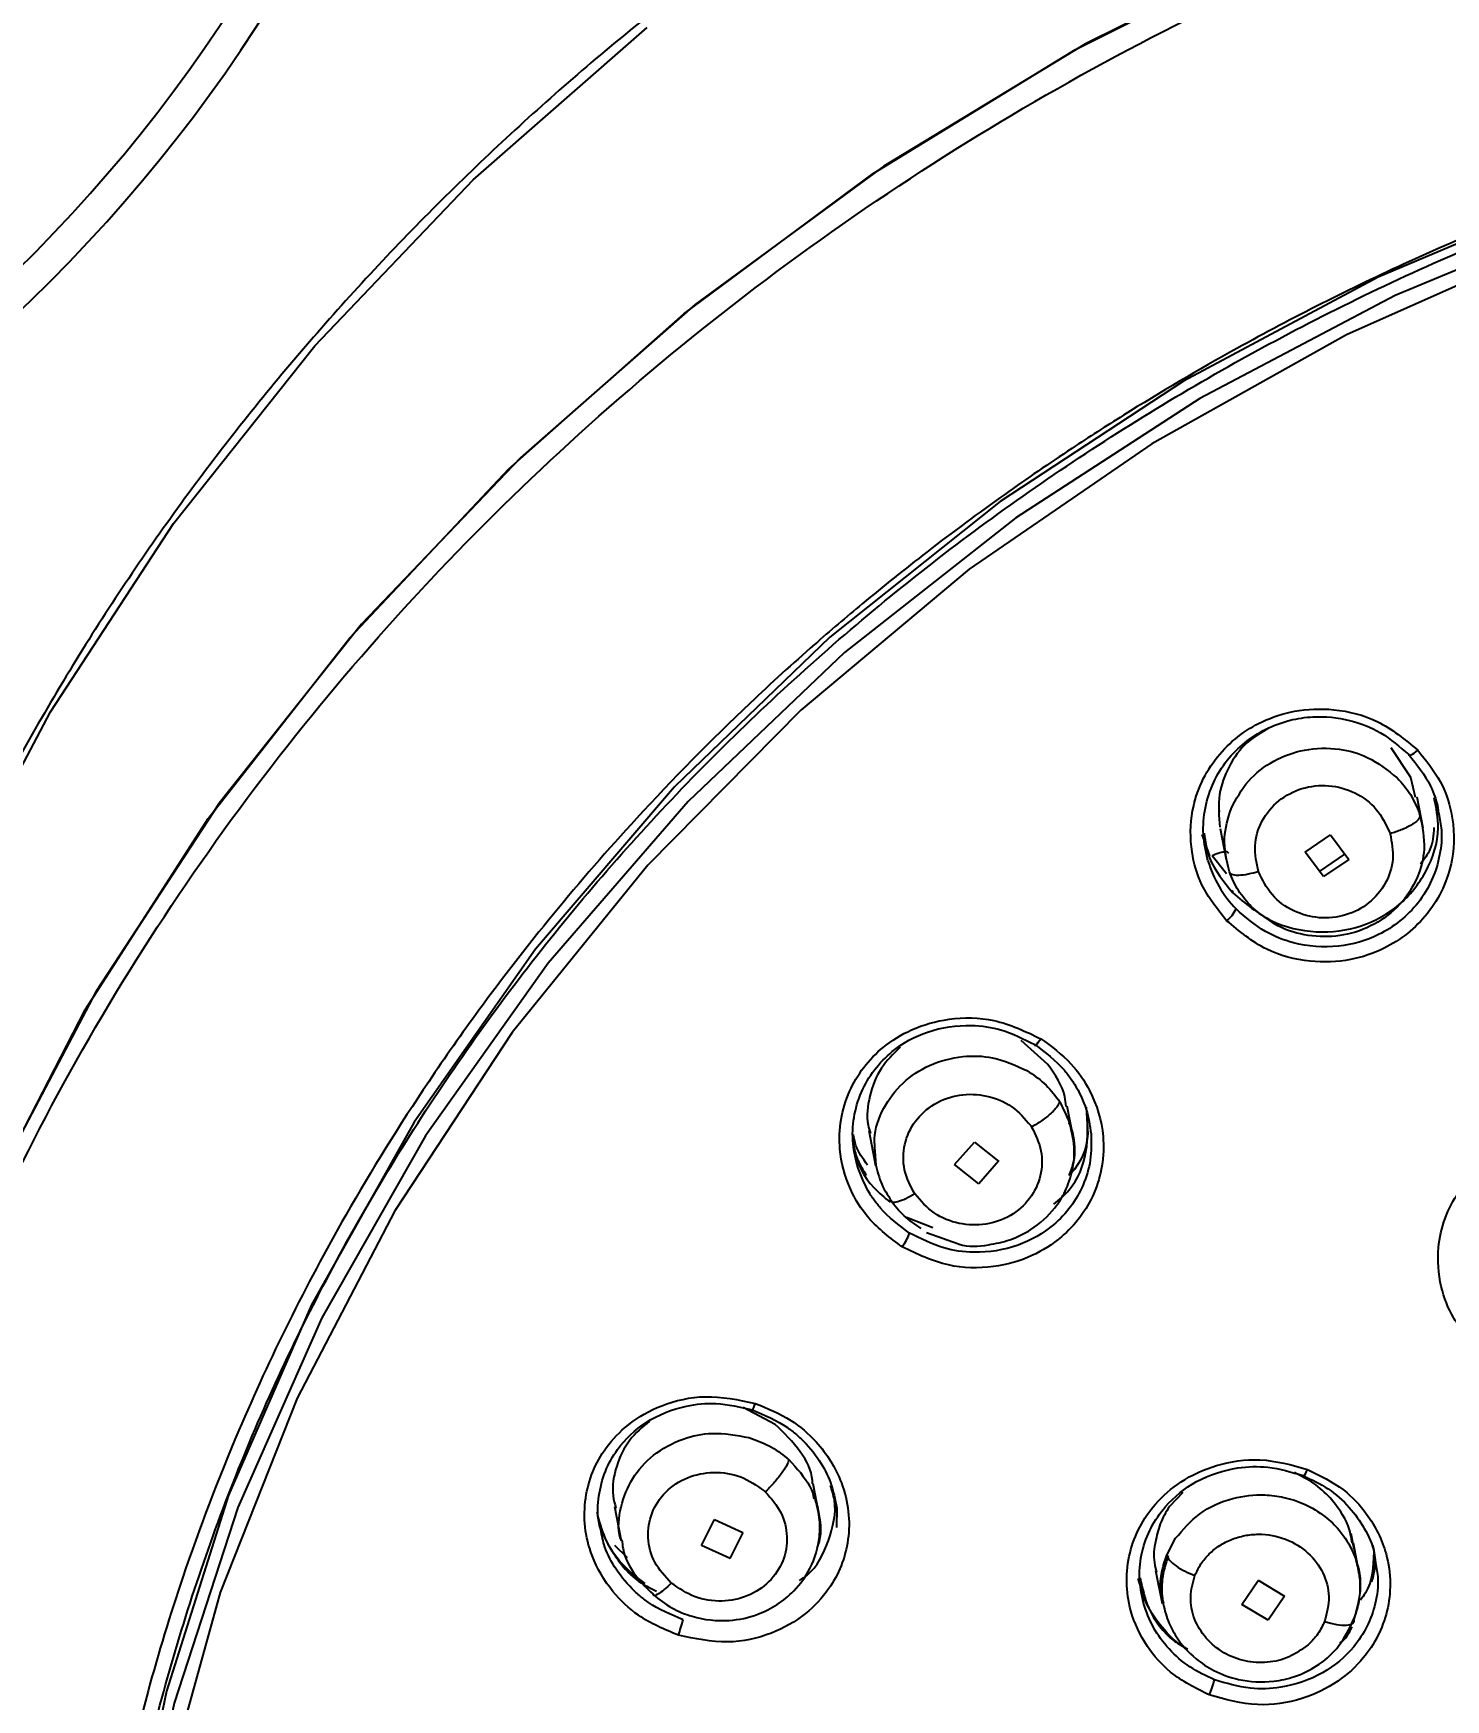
# Model space of a CAD drawing. Header units: millimetres. Extents: x 13235 to 13829, y -4257 to -3417.
# Drawn here: x 13448.88 to 13454.55, y -3759.06 to -3752.37 of the extents above; entities that cross this region are included whole.
import ezdxf

# ---------------------------------------------------------------- set-up
doc = ezdxf.new("R2010")
doc.units = ezdxf.units.MM
doc.header["$LTSCALE"] = 0.1
doc.layers.get('0').update_dxf_attribs({"lineweight": 15})
doc.layers.add('DIM', color=3, linetype='Continuous', lineweight=9)
doc.styles.add('ARIAL', font='arial.ttf')
doc.dimstyles.new('사본 ISO-25', dxfattribs={"dimtxt": 4, "dimasz": 3.5, "dimexe": 0.5, "dimexo": 0.625, "dimgap": 1.5, "dimtad": 1, "dimtih": 1, "dimtoh": 1, "dimdec": 1, "dimlfac": 4, "dimdsep": 46, "dimtxsty": 'ARIAL', "dimcen": 0, "dimclrd": 3, "dimclre": 3, "dimclrt": 3, "dimadec": 1, "dimazin": 0, "dimtfac": 1, "dimtdec": 1, "dimtmove": 0, "dimatfit": 3, "dimfxl": 1.25, "dimtfill": 1, "dimarcsym": 0})

# ---------------------------------------------------------------- blocks, each defined once
blk = doc.blocks.new('*D105')
at = {"layer": 'Defpoints', "color": 0, "transparency": 16777216}
for p in [(13444.4854, -3661.5441), (13548.0252, -4163.6001), (13562.3197, -4163.6001)]:
    blk.add_point(p, dxfattribs=at)
at = {"layer": 'DIM', "color": 3, "lineweight": -2, "transparency": 16777216}
for p, q in [((13445.1104, -3661.5441), (13562.8197, -3661.5441)), ((13562.3197, -3665.0441), (13562.3197, -3909.6312)), ((13562.3197, -4160.1001), (13562.3197, -3917.8754)), ((13548.6502, -4163.6001), (13562.8197, -4163.6001))]:
    blk.add_line(p, q, dxfattribs=at)
at = {"layer": 'DIM', "color": 3, "transparency": 16777216}
for points in [[(13561.7364, -3665.0441), (13562.903, -3665.0441), (13562.3197, -3661.5441)], [(13561.7364, -4160.1001), (13562.903, -4160.1001), (13562.3197, -4163.6001)]]:
    blk.add_solid(points, dxfattribs=at)
at = {"layer": 'DIM', "color": 3, "transparency": 16777216, "insert": (13562.3197, -3913.7533), "char_height": 4, "attachment_point": 5, "style": 'ARIAL', "bg_fill": 3, "box_fill_scale": 1.1, "bg_fill_color": 256, "bg_fill_true_color": 13158600, "bg_fill_transparency": 0}
blk.add_mtext('(2280)', dxfattribs=at)

msp = doc.modelspace()

# ---------------------------------------------------------------- linework, layer by layer
at = {"linetype": 'Continuous', "lineweight": 25}
for p, q in [((13454.4095, -3755.36), (13454.3307, -3755.2417)), ((13454.428, -3755.4414), (13454.4095, -3755.36)), ((13453.6407, -3755.5063), (13453.6413, -3755.4933)), ((13454.4587, -3755.5643), (13454.4344, -3755.44)), ((13453.6437, -3755.5647), (13453.6681, -3755.6896)), ((13454.4465, -3755.5136), (13454.4436, -3755.5047)), ((13453.6023, -3755.6746), (13453.5725, -3755.5894)), ((13453.9851, -3755.6601), (13454.0868, -3755.5911)), ((13454.0868, -3755.5911), (13454.1601, -3755.6895)), ((13453.6698, -3755.7467), (13453.6126, -3755.6746)), ((13454.0586, -3755.7584), (13453.9851, -3755.6601)), ((13454.0427, -3755.7372), (13454.1443, -3755.6683)), ((13454.1601, -3755.6893), (13454.0585, -3755.7582)), ((13452.9523, -3756.5117), (13452.845, -3756.4161)), ((13452.9992, -3756.6604), (13452.994, -3756.6526)), ((13453.0531, -3756.7962), (13453.0302, -3756.6793)), ((13452.2341, -3756.7768), (13452.2616, -3756.9172)), ((13452.5786, -3756.913), (13452.6582, -3756.8231)), ((13452.6582, -3756.8231), (13452.7553, -3756.9006)), ((13452.2633, -3756.9171), (13452.26, -3756.8594)), ((13452.7552, -3756.9005), (13452.6757, -3756.9903)), ((13452.6758, -3756.9905), (13452.5786, -3756.913)), ((13452.385, -3757.1241), (13452.4917, -3757.1665)), ((13452.4651, -3757.1858), (13452.594, -3757.2322)), ((13451.8581, -3757.9559), (13451.7296, -3757.8887)), ((13451.9134, -3758.0975), (13451.9062, -3758.0913)), ((13452.01, -3758.2329), (13452.013, -3758.2551)), ((13452.0321, -3758.305), (13452.0105, -3758.1942)), ((13453.4946, -3758.2299), (13453.4403, -3758.285)), ((13451.2132, -3758.2856), (13451.24, -3758.4226)), ((13452.1054, -3758.2922), (13452.1048, -3758.3699)), ((13451.5628, -3758.442), (13451.6149, -3758.3373)), ((13451.6148, -3758.3373), (13451.7293, -3758.3893)), ((13451.6773, -3758.4939), (13451.5628, -3758.442)), ((13451.7291, -3758.3892), (13451.6771, -3758.4938)), ((13453.4294, -3758.4809), (13453.4654, -3758.4132)), ((13454.1685, -3758.393), (13454.1805, -3758.4572)), ((13454.2008, -3758.5462), (13454.1785, -3758.432)), ((13451.2654, -3758.4917), (13451.2153, -3758.4425)), ((13453.385, -3758.5427), (13453.4109, -3758.675)), ((13453.7305, -3758.6788), (13453.7962, -3758.5818)), ((13453.796, -3758.5817), (13453.9024, -3758.6446)), ((13453.8371, -3758.7412), (13453.7307, -3758.6783)), ((13453.9024, -3758.6446), (13453.8366, -3758.7418))]:
    msp.add_line(p, q, dxfattribs=at)
at = {"linetype": 'Continuous', "lineweight": 25, "flags": 128}
for points in [[(13458.6017, -3751.0083), (13457.6467, -3751.0485), (13456.6965, -3751.1686), (13455.7591, -3751.3676), (13454.8425, -3751.6437), (13453.9547, -3751.9946), (13453.1031, -3752.4173), (13452.295, -3752.9082), (13451.5373, -3753.4632), (13450.8365, -3754.0774), (13450.1985, -3754.7457), (13449.6289, -3755.4622), (13449.1324, -3756.2211), (13448.7132, -3757.0156), (13448.3751, -3757.8392), (13448.1208, -3758.6846), (13447.9526, -3759.5448), (13447.8718, -3760.4124), (13447.8791, -3761.28), (13447.9745, -3762.1402), (13448.0211, -3762.4004)], [(13447.9623, -3762.0628), (13447.887, -3761.3982), (13447.8677, -3760.5247), (13447.938, -3759.6503), (13448.0972, -3758.7825), (13448.3438, -3757.9288), (13448.6758, -3757.0965), (13449.0904, -3756.293), (13449.5838, -3755.5251), (13450.1519, -3754.7995), (13450.7896, -3754.1226), (13451.4916, -3753.5), (13452.2517, -3752.9373), (13453.0633, -3752.4393), (13453.9194, -3752.0104)], [(13447.817, -3758.1476), (13447.9434, -3757.5493), (13448.1965, -3756.7077), (13448.5331, -3755.8879), (13448.9503, -3755.0969), (13449.4446, -3754.3416), (13450.0116, -3753.6282), (13450.6467, -3752.963), (13451.3443, -3752.3516)], [(13458.6706, -3752.4749), (13457.7794, -3752.5099), (13456.8929, -3752.6241), (13456.0197, -3752.8164), (13455.168, -3753.085), (13454.3462, -3753.4272), (13453.5622, -3753.8398), (13452.8235, -3754.3188), (13452.1371, -3754.8595), (13451.5099, -3755.4569), (13450.9477, -3756.105), (13450.4559, -3756.7977), (13450.0394, -3757.5283), (13449.7022, -3758.2898), (13449.4474, -3759.0748), (13449.2775, -3759.8758), (13449.1942, -3760.6851), (13449.1983, -3761.4948), (13449.2897, -3762.2972), (13449.3231, -3762.4803)], [(13456.8636, -3752.5287), (13456.8202, -3752.5364), (13455.948, -3752.7334), (13455.0979, -3753.0066), (13454.2782, -3753.3532), (13453.4967, -3753.7699), (13452.761, -3754.2528), (13452.0781, -3754.7972), (13451.4546, -3755.3978), (13450.8966, -3756.0488), (13450.4093, -3756.744), (13449.9975, -3757.4767), (13449.6652, -3758.2399), (13449.4155, -3759.0261), (13449.2509, -3759.8278), (13449.173, -3760.6373), (13449.1824, -3761.4468), (13449.2791, -3762.2485), (13449.3042, -3762.3833)], [(13462.7964, -3753.4817), (13461.9946, -3753.1357), (13461.1557, -3752.8655), (13460.2881, -3752.6736), (13459.4005, -3752.5621), (13458.5016, -3752.5319), (13457.6005, -3752.5835), (13456.706, -3752.7163), (13455.827, -3752.929), (13454.9724, -3753.2194), (13454.1505, -3753.5847), (13453.3696, -3754.0213), (13452.6374, -3754.5248), (13451.9611, -3755.0902), (13451.3476, -3755.7119), (13450.8029, -3756.3837), (13450.3324, -3757.0989), (13449.9408, -3757.8505), (13449.632, -3758.6309), (13449.409, -3759.4324), (13449.2741, -3760.2471), (13449.2286, -3761.0668), (13449.273, -3761.8834), (13449.3664, -3762.4959)], [(13454.4007, -3755.2689), (13454.4011, -3755.2713), (13454.403, -3755.2724), (13454.4062, -3755.272), (13454.4107, -3755.2702), (13454.4162, -3755.2671), (13454.4226, -3755.2627), (13454.4296, -3755.2573), (13454.4369, -3755.2511)], [(13453.6954, -3755.8239), (13453.6945, -3755.8179), (13453.6901, -3755.8153), (13453.6898, -3755.8152)], [(13452.9001, -3756.4324), (13452.9, -3756.435), (13452.901, -3756.4359), (13452.903, -3756.4351), (13452.906, -3756.4326), (13452.9098, -3756.4286), (13452.9142, -3756.4231), (13452.9192, -3756.4164), (13452.9245, -3756.4087)], [(13451.767, -3757.8981), (13451.7664, -3757.9009), (13451.7666, -3757.9019), (13451.7673, -3757.901), (13451.7686, -3757.8982), (13451.7704, -3757.8937), (13451.7726, -3757.8876), (13451.7753, -3757.8801), (13451.7782, -3757.8716)], [(13453.9767, -3758.1616), (13453.9768, -3758.1645), (13453.9776, -3758.1656), (13453.9791, -3758.1649), (13453.9813, -3758.1623), (13453.984, -3758.1579), (13453.9873, -3758.152), (13453.9908, -3758.1448), (13453.9946, -3758.1365)], [(13454.0631, -3758.7464), (13454.0876, -3758.754), (13454.1111, -3758.7592), (13454.1326, -3758.7618), (13454.1511, -3758.7617), (13454.1657, -3758.7589), (13454.176, -3758.7535), (13454.1813, -3758.7458), (13454.1815, -3758.7361)]]:
    msp.add_lwpolyline(points, dxfattribs=at)
at = {"linetype": 'Continuous', "lineweight": 25}
for centre, radius, start, end in [((13444.4854, -3748.9066), 6.3125, 295.82625, 0), ((13444.4854, -3748.9066), 6.1875, 296.3878, 0), ((13454.0455, -3755.5613), 0.4697, 196.5399, 224.05857), ((13453.594, -3755.835), 0.1257, 307.26415, 335.09509), ((13452.189, -3757.114), 0.2213, 324.03067, 340.418), ((13450.7262, -3758.5452), 0.7871, 340.95614, 345.6807), ((13453.3547, -3758.9262), 0.2716, 334.81558, 348.45139)]:
    msp.add_arc(centre, radius, start, end, dxfattribs=at)
for points, knots in [([(13456.1846, -3750.0755), (13455.8821, -3750.1416), (13455.457, -3750.2345), (13454.8419, -3750.4204), (13454.3233, -3750.6005), (13453.7184, -3750.8503), (13453.1004, -3751.1496), (13452.4752, -3751.5032), (13451.8572, -3751.9094), (13451.2566, -3752.3668), (13450.682, -3752.8734), (13450.1412, -3753.4265), (13449.6406, -3754.0233), (13449.1862, -3754.6604), (13448.7833, -3755.3344), (13448.436, -3756.041), (13448.1514, -3756.7764), (13447.9414, -3757.4716), (13447.8593, -3757.9246), (13447.8238, -3758.1201)], [0, 0, 0, 0, 0.072858, 0.102382, 0.151396, 0.20232, 0.256976, 0.314058, 0.373046, 0.433526, 0.495213, 0.557901, 0.621443, 0.685734, 0.750702, 0.816301, 0.882503, 0.949299, 1, 1, 1, 1]), ([(13457.8264, -3769.9208), (13457.3753, -3769.9051), (13456.465, -3769.8734), (13455.0185, -3769.5966), (13453.5094, -3769.0945), (13452.0286, -3768.311), (13450.7112, -3767.3006), (13449.6177, -3766.1061), (13448.7598, -3764.7416), (13448.201, -3763.3304), (13447.9089, -3761.9047), (13447.8564, -3760.5721), (13448.0047, -3759.2767), (13448.3532, -3757.9497), (13448.9669, -3756.5572), (13449.8849, -3755.1791), (13451.0493, -3753.9411), (13452.4057, -3752.8997), (13453.9405, -3752.0653), (13455.5147, -3751.5059), (13457.0953, -3751.173), (13458.1096, -3751.1334), (13458.6223, -3751.1134)], [0, 0, 0, 0, 0.041768, 0.084276, 0.137195, 0.191649, 0.244568, 0.299021, 0.351941, 0.406395, 0.452689, 0.499999, 0.541767, 0.584275, 0.637195, 0.691649, 0.744569, 0.799023, 0.851943, 0.906397, 0.952691, 1, 1, 1, 1]), ([(13458.3325, -3752.3823), (13458.2563, -3752.3838), (13457.9486, -3752.3898), (13457.4381, -3752.4389), (13456.8744, -3752.5226), (13456.3052, -3752.6375), (13455.7229, -3752.7885), (13455.0506, -3753.0133), (13454.3815, -3753.2901), (13453.778, -3753.5943), (13453.334, -3753.8558), (13453.0256, -3754.0539), (13452.7612, -3754.235), (13452.4803, -3754.443), (13452.227, -3754.6458), (13451.9901, -3754.8478), (13451.6812, -3755.1292), (13451.3278, -3755.4878), (13450.9685, -3755.9018), (13450.6936, -3756.2563), (13450.4118, -3756.6574), (13450.1531, -3757.0737), (13449.9029, -3757.5425), (13449.6801, -3758.0257), (13449.4913, -3758.5204), (13449.3518, -3758.9782), (13449.2546, -3759.3658), (13449.1711, -3759.7792), (13449.1033, -3760.2464), (13449.0828, -3760.5858), (13449.0731, -3760.745)], [0, 0, 0, 0, 0.016152, 0.06518, 0.108195, 0.136441, 0.187727, 0.235089, 0.286244, 0.341117, 0.378772, 0.39631, 0.419682, 0.447617, 0.471622, 0.489801, 0.515124, 0.562464, 0.599762, 0.635688, 0.661677, 0.708732, 0.745176, 0.781227, 0.829118, 0.865649, 0.890819, 0.920962, 0.962932, 1, 1, 1, 1]), ([(13453.6701, -3755.935), (13453.6332, -3755.8888), (13453.5672, -3755.8059), (13453.5226, -3755.6505), (13453.5239, -3755.5077), (13453.5652, -3755.3776), (13453.6285, -3755.2765), (13453.712, -3755.1937), (13453.8165, -3755.1297), (13453.9478, -3755.087), (13454.1077, -3755.0811), (13454.2875, -3755.127), (13454.3852, -3755.2082), (13454.4369, -3755.2511)], [0, 0, 0, 0, 0.108631, 0.194826, 0.299315, 0.374762, 0.450157, 0.520778, 0.591354, 0.673529, 0.769049, 0.877865, 1, 1, 1, 1]), ([(13453.5952, -3755.695), (13453.5874, -3755.6597), (13453.5717, -3755.5894), (13453.5807, -3755.4809), (13453.6135, -3755.3793), (13453.6686, -3755.2904), (13453.7405, -3755.218), (13453.8264, -3755.1631), (13453.9201, -3755.1287), (13454.0342, -3755.1116), (13454.1605, -3755.1244), (13454.2954, -3755.1763), (13454.3648, -3755.2373), (13454.4007, -3755.2689)], [0, 0, 0, 0, 0.088169, 0.175692, 0.26419, 0.348273, 0.428647, 0.50922, 0.590806, 0.664292, 0.780383, 0.886225, 1, 1, 1, 1]), ([(13453.8385, -3755.1626), (13453.8093, -3755.1797), (13453.7436, -3755.2184), (13453.6755, -3755.3133), (13453.6323, -3755.4323), (13453.6392, -3755.516), (13453.6428, -3755.5602)], [0, 0, 0, 0, 0.209135, 0.47089, 0.720112, 1, 1, 1, 1]), ([(13454.4369, -3755.2511), (13454.4698, -3755.2915), (13454.5309, -3755.3663), (13454.5831, -3755.519), (13454.5859, -3755.6696), (13454.542, -3755.807), (13454.4802, -3755.9075), (13454.3992, -3755.9885), (13454.2952, -3756.0544), (13454.1621, -3756.0993), (13453.9979, -3756.1054), (13453.8179, -3756.0583), (13453.7209, -3755.9774), (13453.6701, -3755.935)], [0, 0, 0, 0, 0.095996, 0.177913, 0.298894, 0.374666, 0.447729, 0.518075, 0.585697, 0.672417, 0.770398, 0.879589, 1, 1, 1, 1]), ([(13453.6878, -3755.4859), (13453.7084, -3755.4471), (13453.7491, -3755.3706), (13453.8561, -3755.289), (13453.9835, -3755.2427), (13454.1154, -3755.24), (13454.2481, -3755.2762), (13454.3163, -3755.3314), (13454.3543, -3755.3621)], [0, 0, 0, 0, 0.169354, 0.333879, 0.496592, 0.66833, 0.815574, 1, 1, 1, 1]), ([(13454.4007, -3755.2689), (13454.4334, -3755.3093), (13454.4759, -3755.3617), (13454.5033, -3755.4308), (13454.5159, -3755.4669), (13454.5187, -3755.4896), (13454.5205, -3755.5043)], [0, 0, 0, 0, 0.571601, 0.741586, 0.833634, 1, 1, 1, 1]), ([(13453.7978, -3755.7382), (13453.7902, -3755.7036), (13453.7751, -3755.6348), (13453.8069, -3755.5319), (13453.8742, -3755.4494), (13453.9704, -3755.3984), (13454.0805, -3755.3867), (13454.1873, -3755.4168), (13454.2777, -3755.4832), (13454.3084, -3755.5477), (13454.3238, -3755.58)], [0, 0, 0, 0, 0.126075, 0.250713, 0.374166, 0.497369, 0.621398, 0.746857, 0.873516, 1, 1, 1, 1]), ([(13453.6816, -3755.7395), (13453.6706, -3755.6937), (13453.65, -3755.6085), (13453.6759, -3755.5246), (13453.6878, -3755.4859)], [0, 0, 0, 0, 0.538354, 1, 1, 1, 1]), ([(13453.6954, -3755.8239), (13453.7447, -3755.8654), (13453.8409, -3755.9466), (13454.0293, -3755.9903), (13454.2118, -3755.9671), (13454.3696, -3755.8791), (13454.4797, -3755.7397), (13454.5317, -3755.5831), (13454.511, -3755.4826), (13454.5027, -3755.4423)], [0, 0, 0, 0, 0.1574, 0.307157, 0.456812, 0.600494, 0.74341, 0.89736, 1, 1, 1, 1]), ([(13454.5205, -3755.5043), (13454.5252, -3755.5266), (13454.5367, -3755.5814), (13454.5276, -3755.6738), (13454.4972, -3755.7736), (13454.4419, -3755.8644), (13454.3687, -3755.9386), (13454.2635, -3756.0058), (13454.1159, -3756.0485), (13453.9559, -3756.0353), (13453.8134, -3755.98), (13453.7456, -3755.9207), (13453.708, -3755.8879)], [0, 0, 0, 0, 0.05771, 0.141958, 0.233258, 0.322067, 0.408519, 0.492757, 0.630263, 0.778213, 0.876982, 1, 1, 1, 1]), ([(13454.4465, -3755.5136), (13454.4554, -3755.5582), (13454.4719, -3755.6416), (13454.4391, -3755.7675), (13454.3704, -3755.874), (13454.2659, -3755.9548), (13454.142, -3755.9985), (13454.0128, -3756.0022), (13453.8798, -3755.9682), (13453.809, -3755.9112), (13453.7702, -3755.88)], [0, 0, 0, 0, 0.134276, 0.250726, 0.376795, 0.499506, 0.622179, 0.74053, 0.858029, 1, 1, 1, 1]), ([(13454.4465, -3755.5136), (13454.4454, -3755.5188), (13454.4437, -3755.5267), (13454.4286, -3755.5401), (13454.4127, -3755.5507), (13454.393, -3755.5613), (13454.3646, -3755.574), (13454.3411, -3755.5814), (13454.3259, -3755.5862)], [0, 0, 0, 0, 0.243271, 0.373729, 0.506244, 0.637838, 0.765651, 1, 1, 1, 1]), ([(13454.5018, -3755.5614), (13454.4996, -3755.5917), (13454.4957, -3755.6458), (13454.4622, -3755.6889), (13454.4474, -3755.708)], [0, 0, 0, 0, 0.559395, 1, 1, 1, 1]), ([(13453.5792, -3755.5844), (13453.5846, -3755.6179), (13453.5992, -3755.7073), (13453.6584, -3755.779), (13453.6954, -3755.8239)], [0, 0, 0, 0, 0.3752555, 1, 1, 1, 1]), ([(13454.3259, -3755.5862), (13454.3323, -3755.6203), (13454.3451, -3755.688), (13454.3119, -3755.7884), (13454.2445, -3755.8689), (13454.149, -3755.9185), (13454.0407, -3755.9296), (13453.9355, -3755.9005), (13453.845, -3755.8353), (13453.8136, -3755.7707), (13453.7978, -3755.7382)], [0, 0, 0, 0, 0.125218, 0.248566, 0.372043, 0.495668, 0.618933, 0.743085, 0.870615, 1, 1, 1, 1]), ([(13454.3238, -3755.58), (13454.3242, -3755.581), (13454.3249, -3755.5831), (13454.3255, -3755.5852), (13454.3259, -3755.5862)], [0, 0, 0, 0, 0.500272, 1, 1, 1, 1]), ([(13453.6783, -3755.6655), (13453.6772, -3755.6632), (13453.6757, -3755.6598), (13453.6671, -3755.6587), (13453.6557, -3755.6596), (13453.6374, -3755.6641), (13453.6206, -3755.6712), (13453.6126, -3755.6746)], [0, 0, 0, 0, 0.247721, 0.37871, 0.510863, 0.766994, 1, 1, 1, 1]), ([(13453.7978, -3755.7382), (13453.7839, -3755.742), (13453.7546, -3755.7502), (13453.7162, -3755.7544), (13453.6883, -3755.7515), (13453.6838, -3755.7434), (13453.6816, -3755.7395)], [0, 0, 0, 0, 0.23287, 0.488868, 0.751054, 1, 1, 1, 1]), ([(13453.7702, -3755.88), (13453.7514, -3755.8589), (13453.7137, -3755.8166), (13453.6923, -3755.7652), (13453.6816, -3755.7395)], [0, 0, 0, 0, 0.499996, 1, 1, 1, 1]), ([(13452.3681, -3757.244), (13452.3202, -3757.2081), (13452.2344, -3757.1438), (13452.1498, -3757.0046), (13452.1128, -3756.8671), (13452.1178, -3756.7324), (13452.1518, -3756.6205), (13452.2102, -3756.5216), (13452.2938, -3756.4357), (13452.409, -3756.3643), (13452.5616, -3756.3215), (13452.7472, -3756.324), (13452.8631, -3756.3794), (13452.9245, -3756.4087)], [0, 0, 0, 0, 0.108631, 0.194826, 0.299315, 0.374762, 0.450157, 0.520778, 0.591354, 0.673529, 0.769049, 0.877865, 1, 1, 1, 1]), ([(13452.1911, -3756.9282), (13452.1829, -3756.8957), (13452.1659, -3756.8285), (13452.171, -3756.7237), (13452.2003, -3756.6223), (13452.2533, -3756.5322), (13452.3389, -3756.4436), (13452.4705, -3756.3706), (13452.6262, -3756.3482), (13452.776, -3756.369), (13452.8558, -3756.4098), (13452.9001, -3756.4324)], [0, 0, 0, 0, 0.090505, 0.187212, 0.283255, 0.377215, 0.469258, 0.613145, 0.768074, 0.871457, 1, 1, 1, 1]), ([(13452.9245, -3756.4087), (13452.967, -3756.4399), (13453.046, -3756.4977), (13453.1371, -3756.6324), (13453.1801, -3756.7766), (13453.1746, -3756.9189), (13453.1418, -3757.0298), (13453.0854, -3757.1265), (13453.0028, -3757.2139), (13452.8864, -3757.2879), (13452.7298, -3757.3319), (13452.5436, -3757.3283), (13452.4284, -3757.273), (13452.3681, -3757.244)], [0, 0, 0, 0, 0.095996, 0.177913, 0.298894, 0.374666, 0.447729, 0.518075, 0.585697, 0.672417, 0.770398, 0.879589, 1, 1, 1, 1]), ([(13452.9001, -3756.4324), (13452.9422, -3756.4637), (13452.9969, -3756.5043), (13453.0421, -3756.5644), (13453.0757, -3756.6156), (13453.1105, -3756.6879), (13453.1213, -3756.7572), (13453.1263, -3756.7898)], [0, 0, 0, 0, 0.350511, 0.454747, 0.511192, 0.77045, 1, 1, 1, 1]), ([(13452.36, -3756.4429), (13452.3327, -3756.4695), (13452.2756, -3756.5253), (13452.2347, -3756.6362), (13452.222, -3756.729), (13452.2374, -3756.7774), (13452.2409, -3756.7884)], [0, 0, 0, 0, 0.291419, 0.608859, 0.9111, 1, 1, 1, 1]), ([(13452.26, -3756.8594), (13452.2584, -3756.8431), (13452.2526, -3756.7842), (13452.2887, -3756.6858), (13452.3654, -3756.5824), (13452.4773, -3756.5083), (13452.6039, -3756.475), (13452.7424, -3756.4788), (13452.8235, -3756.5159), (13452.8686, -3756.5365)], [0, 0, 0, 0, 0.060859, 0.219907, 0.374418, 0.527229, 0.688515, 0.826798, 1, 1, 1, 1]), ([(13453.0256, -3756.68), (13453.0244, -3756.6669), (13453.019, -3756.6057), (13452.9816, -3756.5531), (13452.9523, -3756.5117)], [0, 0, 0, 0, 0.213429, 1, 1, 1, 1]), ([(13452.4189, -3757.0315), (13452.4023, -3757), (13452.3694, -3756.9374), (13452.3724, -3756.8311), (13452.4152, -3756.7362), (13452.4943, -3756.6648), (13452.5974, -3756.6281), (13452.7084, -3756.6322), (13452.8134, -3756.675), (13452.8604, -3756.73), (13452.8839, -3756.7574)], [0, 0, 0, 0, 0.1260748, 0.250713, 0.374166, 0.4973687, 0.6213976, 0.7468575, 0.8735163, 1, 1, 1, 1]), ([(13452.9992, -3756.6604), (13452.9977, -3756.6662), (13452.9953, -3756.6752), (13452.9809, -3756.6926), (13452.9661, -3756.7073), (13452.948, -3756.7226), (13452.9221, -3756.7421), (13452.9012, -3756.7547), (13452.8876, -3756.7629)], [0, 0, 0, 0, 0.2432711, 0.373729, 0.5062443, 0.6378379, 0.765651, 1, 1, 1, 1]), ([(13452.9769, -3757.0731), (13452.9984, -3757.0549), (13453.0631, -3757), (13453.1198, -3756.8595), (13453.112, -3756.7433), (13453.1079, -3756.6831)], [0, 0, 0, 0, 0.193496, 0.582044, 1, 1, 1, 1]), ([(13452.9992, -3756.6604), (13453.0195, -3756.701), (13453.0574, -3756.7769), (13453.0648, -3756.884), (13453.0442, -3756.9391), (13453.0373, -3756.9575)], [0, 0, 0, 0, 0.434165, 0.810689, 1, 1, 1, 1]), ([(13452.8876, -3756.7629), (13452.9029, -3756.7942), (13452.9334, -3756.8563), (13452.9284, -3756.9605), (13452.8849, -3757.0536), (13452.8061, -3757.1234), (13452.7046, -3757.1592), (13452.5953, -3757.1556), (13452.4905, -3757.1139), (13452.4429, -3757.0591), (13452.4189, -3757.0315)], [0, 0, 0, 0, 0.125218, 0.248566, 0.372043, 0.495668, 0.618933, 0.743085, 0.870615, 1, 1, 1, 1]), ([(13452.594, -3757.2322), (13452.5947, -3757.2324), (13452.6324, -3757.2461), (13452.7058, -3757.2386), (13452.8028, -3757.2183), (13452.8977, -3757.172), (13452.9739, -3757.103), (13453.0261, -3757.019), (13453.0543, -3756.9363), (13453.0637, -3756.8398), (13453.0474, -3756.7748), (13453.0389, -3756.7408)], [0, 0, 0, 0, 0.00299, 0.149566, 0.259544, 0.377604, 0.540195, 0.638849, 0.748516, 0.868866, 1, 1, 1, 1]), ([(13452.8839, -3756.7574), (13452.8845, -3756.7583), (13452.8858, -3756.7602), (13452.887, -3756.762), (13452.8876, -3756.7629)], [0, 0, 0, 0, 0.500272, 1, 1, 1, 1]), ([(13453.034, -3756.7286), (13453.036, -3756.7345), (13453.0386, -3756.7421), (13453.0372, -3756.7498), (13453.0369, -3756.7514)], [0, 0, 0, 0, 0.787818, 1, 1, 1, 1]), ([(13453.111, -3756.7572), (13453.1114, -3756.7611), (13453.1177, -3756.8222), (13453.0918, -3756.8987), (13453.0447, -3756.9495), (13453.0373, -3756.9575)], [0, 0, 0, 0, 0.053547, 0.8509, 1, 1, 1, 1]), ([(13452.1707, -3756.8076), (13452.1718, -3756.8225), (13452.1768, -3756.8941), (13452.2297, -3756.9898), (13452.2972, -3757.0461), (13452.3197, -3757.0648)], [0, 0, 0, 0, 0.149391, 0.717026, 1, 1, 1, 1]), ([(13452.2291, -3756.9155), (13452.2106, -3756.8901), (13452.183, -3756.8523), (13452.1752, -3756.8076), (13452.1726, -3756.7929)], [0, 0, 0, 0, 0.669602, 1, 1, 1, 1]), ([(13453.1263, -3756.7898), (13453.1269, -3756.8254), (13453.1281, -3756.8956), (13453.0978, -3756.9957), (13453.0474, -3757.0841), (13452.9638, -3757.173), (13452.833, -3757.2483), (13452.6755, -3757.2726), (13452.5235, -3757.2524), (13452.4424, -3757.2111), (13452.3975, -3757.1882)], [0, 0, 0, 0, 0.106405, 0.209907, 0.310661, 0.408836, 0.569092, 0.741519, 0.85663, 1, 1, 1, 1]), ([(13454.6944, -3757.665), (13454.653, -3757.6221), (13454.5791, -3757.5456), (13454.5227, -3757.3969), (13454.5124, -3757.2583), (13454.5418, -3757.1282), (13454.5964, -3757.023), (13454.6727, -3756.9342), (13454.7726, -3756.8611), (13454.902, -3756.8075), (13455.062, -3756.789), (13455.2415, -3756.8196), (13455.343, -3756.8889), (13455.3963, -3756.9252)], [0, 0, 0, 0, 0.110615, 0.197326, 0.298405, 0.374494, 0.45069, 0.521648, 0.592574, 0.678268, 0.774745, 0.881979, 1, 1, 1, 1]), ([(13452.2254, -3756.9574), (13452.213, -3756.9376), (13452.1896, -3756.9003), (13452.179, -3756.8586), (13452.174, -3756.8391)], [0, 0, 0, 0, 0.531807, 1, 1, 1, 1]), ([(13452.3975, -3757.1882), (13452.3557, -3757.1573), (13452.3016, -3757.1172), (13452.2567, -3757.058), (13452.2224, -3757.0067), (13452.2053, -3756.9637), (13452.1911, -3756.9282)], [0, 0, 0, 0, 0.4511951, 0.5850776, 0.6572553, 1, 1, 1, 1]), ([(13452.2617, -3756.911), (13452.2684, -3756.9389), (13452.282, -3756.9965), (13452.3158, -3757.0456), (13452.3332, -3757.0709)], [0, 0, 0, 0, 0.484986, 1, 1, 1, 1]), ([(13452.4189, -3757.0315), (13452.4067, -3757.0384), (13452.3811, -3757.0528), (13452.3481, -3757.0649), (13452.3248, -3757.0671), (13452.3219, -3757.0593), (13452.3205, -3757.0554)], [0, 0, 0, 0, 0.23287, 0.488868, 0.751054, 1, 1, 1, 1]), ([(13452.4446, -3757.1696), (13452.4206, -3757.1537), (13452.3727, -3757.122), (13452.3379, -3757.0776), (13452.3205, -3757.0554)], [0, 0, 0, 0, 0.4999964, 1, 1, 1, 1]), ([(13451.4702, -3758.802), (13451.4145, -3758.7786), (13451.3146, -3758.7366), (13451.1956, -3758.6225), (13451.1229, -3758.4989), (13451.0911, -3758.3684), (13451.0935, -3758.2531), (13451.1228, -3758.1446), (13451.1798, -3758.0429), (13451.271, -3757.9478), (13451.406, -3757.8715), (13451.5849, -3757.8311), (13451.7113, -3757.8576), (13451.7782, -3757.8716)], [0, 0, 0, 0, 0.108631, 0.194826, 0.299315, 0.374762, 0.450157, 0.520778, 0.591354, 0.673529, 0.769049, 0.877865, 1, 1, 1, 1]), ([(13451.1583, -3758.3779), (13451.1554, -3758.367), (13451.1435, -3758.323), (13451.1481, -3758.2427), (13451.1727, -3758.1441), (13451.2315, -3758.0384), (13451.3383, -3757.9376), (13451.4816, -3757.8802), (13451.6308, -3757.8657), (13451.7184, -3757.8865), (13451.767, -3757.8981)], [0, 0, 0, 0, 0.0366217, 0.1476845, 0.2597466, 0.3707965, 0.5413771, 0.7250474, 0.8476104, 1, 1, 1, 1]), ([(13451.7782, -3757.8716), (13451.8275, -3757.8917), (13451.919, -3757.929), (13452.043, -3758.0373), (13452.1235, -3758.1659), (13452.1567, -3758.3038), (13452.1553, -3758.4178), (13452.1273, -3758.5237), (13452.0717, -3758.6268), (13451.98, -3758.7246), (13451.8415, -3758.803), (13451.6616, -3758.8425), (13451.5361, -3758.8159), (13451.4702, -3758.802)], [0, 0, 0, 0, 0.095996, 0.177913, 0.298894, 0.374666, 0.447729, 0.518075, 0.585697, 0.672417, 0.770398, 0.879589, 1, 1, 1, 1]), ([(13451.767, -3757.8981), (13451.8158, -3757.9184), (13451.8792, -3757.9449), (13451.9388, -3757.9922), (13451.9849, -3758.0336), (13452.0362, -3758.0954), (13452.0861, -3758.1907), (13452.0988, -3758.2575), (13452.1054, -3758.2922)], [0, 0, 0, 0, 0.280686, 0.364158, 0.409359, 0.61697, 0.800792, 1, 1, 1, 1]), ([(13451.3539, -3757.9431), (13451.3257, -3757.967), (13451.2666, -3758.0168), (13451.2175, -3758.1231), (13451.2002, -3758.2198), (13451.2148, -3758.2754), (13451.219, -3758.2915)], [0, 0, 0, 0, 0.273401, 0.571493, 0.875234, 1, 1, 1, 1]), ([(13452.0083, -3758.1943), (13452.0082, -3758.19), (13452.0068, -3758.1448), (13451.9609, -3758.0547), (13451.8941, -3757.9906), (13451.8581, -3757.9559)], [0, 0, 0, 0, 0.0467397, 0.4861085, 1, 1, 1, 1]), ([(13451.24, -3758.4185), (13451.2395, -3758.417), (13451.2246, -3758.3753), (13451.2358, -3758.2866), (13451.2796, -3758.17), (13451.3676, -3758.0729), (13451.4806, -3758.0116), (13451.6153, -3757.9831), (13451.7039, -3757.9998), (13451.7531, -3758.0091)], [0, 0, 0, 0, 0.006532, 0.17478, 0.33823, 0.499881, 0.670496, 0.816778, 1, 1, 1, 1]), ([(13451.9134, -3758.0975), (13451.9116, -3758.1041), (13451.9089, -3758.1142), (13451.8963, -3758.1354), (13451.8836, -3758.1537), (13451.8685, -3758.1732), (13451.8471, -3758.1984), (13451.8301, -3758.2155), (13451.819, -3758.2266)], [0, 0, 0, 0, 0.2432728, 0.3737312, 0.5062467, 0.6378401, 0.7656527, 1, 1, 1, 1]), ([(13451.9134, -3758.0975), (13451.945, -3758.1319), (13452.0039, -3758.1961), (13452.0385, -3758.3177), (13452.0452, -3758.4048), (13452.0273, -3758.4464), (13452.026, -3758.4494)], [0, 0, 0, 0, 0.3472, 0.648306, 0.974286, 1, 1, 1, 1]), ([(13453.6005, -3759.0417), (13453.5459, -3759.0143), (13453.4486, -3758.9655), (13453.3421, -3758.8438), (13453.2827, -3758.7176), (13453.2637, -3758.5873), (13453.2774, -3758.4724), (13453.3175, -3758.3663), (13453.3852, -3758.2677), (13453.4876, -3758.1782), (13453.6315, -3758.1121), (13453.8111, -3758.0856), (13453.9315, -3758.119), (13453.9946, -3758.1365)], [0, 0, 0, 0, 0.111025, 0.197938, 0.298785, 0.374955, 0.451231, 0.522126, 0.592986, 0.678575, 0.774948, 0.88208, 1, 1, 1, 1]), ([(13451.4416, -3758.5926), (13451.4171, -3758.5662), (13451.3684, -3758.5137), (13451.3424, -3758.4109), (13451.3578, -3758.3099), (13451.4144, -3758.2231), (13451.5035, -3758.164), (13451.6114, -3758.1424), (13451.7239, -3758.1593), (13451.784, -3758.2012), (13451.8141, -3758.2221)], [0, 0, 0, 0, 0.126075, 0.250713, 0.374166, 0.497369, 0.621398, 0.746857, 0.873516, 1, 1, 1, 1]), ([(13453.3359, -3758.6727), (13453.329, -3758.6384), (13453.3153, -3758.57), (13453.3276, -3758.4662), (13453.3631, -3758.3692), (13453.4318, -3758.2682), (13453.5474, -3758.1754), (13453.6954, -3758.1271), (13453.8449, -3758.1217), (13453.9301, -3758.1475), (13453.9767, -3758.1616)], [0, 0, 0, 0, 0.106286, 0.211647, 0.316347, 0.419394, 0.577643, 0.746359, 0.861086, 1, 1, 1, 1]), ([(13453.9946, -3758.1365), (13454.0448, -3758.1613), (13454.1365, -3758.2064), (13454.2475, -3758.3246), (13454.3121, -3758.4557), (13454.3309, -3758.5914), (13454.3179, -3758.7045), (13454.2799, -3758.8063), (13454.2154, -3758.9042), (13454.1154, -3758.9955), (13453.9697, -3759.065), (13453.787, -3759.0934), (13453.6646, -3759.0595), (13453.6005, -3759.0417)], [0, 0, 0, 0, 0.1019474, 0.1859598, 0.2995658, 0.376417, 0.4496812, 0.5193512, 0.5854207, 0.6729609, 0.7712574, 0.8802655, 1, 1, 1, 1]), ([(13453.9767, -3758.1616), (13454.0113, -3758.1779), (13454.0804, -3758.2105), (13454.1637, -3758.285), (13454.2254, -3758.3725), (13454.2607, -3758.4489), (13454.266, -3758.4964), (13454.2675, -3758.5095)], [0, 0, 0, 0, 0.234519, 0.469057, 0.688553, 0.914365, 1, 1, 1, 1]), ([(13451.819, -3758.2266), (13451.8423, -3758.2531), (13451.8885, -3758.3057), (13451.9119, -3758.4069), (13451.8954, -3758.5063), (13451.8387, -3758.5915), (13451.7509, -3758.6493), (13451.6448, -3758.671), (13451.5327, -3758.6552), (13451.4721, -3758.6135), (13451.4416, -3758.5926)], [0, 0, 0, 0, 0.125218, 0.248566, 0.372043, 0.495668, 0.618933, 0.743085, 0.870615, 1, 1, 1, 1]), ([(13451.8141, -3758.2221), (13451.8149, -3758.2229), (13451.8166, -3758.2243), (13451.8182, -3758.2258), (13451.819, -3758.2266)], [0, 0, 0, 0, 0.500272, 1, 1, 1, 1]), ([(13451.9565, -3758.582), (13451.9663, -3758.5755), (13452.0234, -3758.538), (13452.077, -3758.4234), (13452.1098, -3758.2934), (13452.0866, -3758.2204), (13452.0804, -3758.201)], [0, 0, 0, 0, 0.081414, 0.471469, 0.859444, 1, 1, 1, 1]), ([(13453.4654, -3758.4132), (13453.495, -3758.3782), (13453.5556, -3758.3065), (13453.6866, -3758.248), (13453.8061, -3758.2346), (13453.9037, -3758.2472), (13453.987, -3758.2748), (13454.0624, -3758.3201), (13454.1309, -3758.3855), (13454.1889, -3758.4791), (13454.2178, -3758.6057), (13454.1933, -3758.6938), (13454.1815, -3758.7361)], [0, 0, 0, 0, 0.121465, 0.248878, 0.358769, 0.425386, 0.499658, 0.583856, 0.653834, 0.750779, 0.880329, 1, 1, 1, 1]), ([(13451.3672, -3758.6382), (13451.3921, -3758.6576), (13451.4399, -3758.6948), (13451.5439, -3758.7366), (13451.6645, -3758.7504), (13451.7814, -3758.7251), (13451.8679, -3758.6813), (13451.9419, -3758.621), (13452.008, -3758.5302), (13452.0386, -3758.4254), (13452.039, -3758.3272), (13452.0248, -3758.2762), (13452.0175, -3758.2499)], [0, 0, 0, 0, 0.092051, 0.176803, 0.3211, 0.434685, 0.520078, 0.605564, 0.714186, 0.845991, 0.920432, 1, 1, 1, 1]), ([(13453.4403, -3758.285), (13453.4265, -3758.308), (13453.3996, -3758.353), (13453.3895, -3758.4038), (13453.3845, -3758.4287)], [0, 0, 0, 0, 0.5113691, 1, 1, 1, 1]), ([(13454.1746, -3758.4329), (13454.1702, -3758.409), (13454.158, -3758.3418), (13454.1139, -3758.2863), (13454.0855, -3758.2505)], [0, 0, 0, 0, 0.355948, 1, 1, 1, 1]), ([(13451.1432, -3758.3086), (13451.1487, -3758.3332), (13451.1613, -3758.3889), (13451.2151, -3758.4889), (13451.2881, -3758.5799), (13451.361, -3758.6151), (13451.3821, -3758.6253)], [0, 0, 0, 0, 0.187788, 0.42603, 0.833854, 1, 1, 1, 1]), ([(13451.3363, -3758.5943), (13451.3079, -3758.5727), (13451.245, -3758.525), (13451.1786, -3758.4307), (13451.1573, -3758.358), (13451.1474, -3758.3245)], [0, 0, 0, 0, 0.307282, 0.679967, 1, 1, 1, 1]), ([(13451.4889, -3758.7398), (13451.4405, -3758.7197), (13451.3778, -3758.6936), (13451.3187, -3758.6471), (13451.2722, -3758.6057), (13451.2203, -3758.5432), (13451.1741, -3758.4576), (13451.163, -3758.4015), (13451.1583, -3758.3779)], [0, 0, 0, 0, 0.296253, 0.38416, 0.431552, 0.656597, 0.855197, 1, 1, 1, 1]), ([(13451.2435, -3758.419), (13451.2446, -3758.4312), (13451.2494, -3758.4821), (13451.2938, -3758.5659), (13451.3509, -3758.6205), (13451.3793, -3758.6477)], [0, 0, 0, 0, 0.136436, 0.57049, 1, 1, 1, 1]), ([(13453.3845, -3758.4287), (13453.3839, -3758.4308), (13453.3761, -3758.4605), (13453.3765, -3758.5023), (13453.3862, -3758.5394), (13453.3887, -3758.5489)], [0, 0, 0, 0, 0.05467, 0.759246, 1, 1, 1, 1]), ([(13453.5429, -3758.5619), (13453.5503, -3758.5463), (13453.565, -3758.515), (13453.5993, -3758.4747), (13453.641, -3758.4411), (13453.6894, -3758.4161), (13453.7423, -3758.4006), (13453.8161, -3758.3933), (13453.9082, -3758.4102), (13454.0004, -3758.4671), (13454.0616, -3758.5496), (13454.0888, -3758.6486), (13454.0717, -3758.7135), (13454.0631, -3758.7464)], [0, 0, 0, 0, 0.063447, 0.126894, 0.190419, 0.25409, 0.317953, 0.382022, 0.509878, 0.633989, 0.754188, 0.875086, 1, 1, 1, 1]), ([(13454.2524, -3758.5877), (13454.2573, -3758.571), (13454.2703, -3758.5262), (13454.2663, -3758.4747), (13454.2571, -3758.4432), (13454.2562, -3758.44)], [0, 0, 0, 0, 0.347331, 0.933367, 1, 1, 1, 1]), ([(13453.4177, -3758.6737), (13453.4117, -3758.6502), (13453.395, -3758.586), (13453.416, -3758.5217), (13453.4294, -3758.4809)], [0, 0, 0, 0, 0.364908, 1, 1, 1, 1]), ([(13453.4353, -3758.4827), (13453.4256, -3758.5141), (13453.4071, -3758.5741), (13453.4107, -3758.6642), (13453.4317, -3758.7422), (13453.4731, -3758.8226), (13453.5355, -3758.8922), (13453.6224, -3758.9492), (13453.7274, -3758.9877), (13453.8413, -3758.9936), (13453.948, -3758.9695), (13454.0363, -3758.9266), (13454.1201, -3758.8561), (13454.1545, -3758.7903), (13454.1725, -3758.7559)], [0, 0, 0, 0, 0.083896, 0.160126, 0.228738, 0.289751, 0.388566, 0.459073, 0.545039, 0.66034, 0.730728, 0.810891, 0.901129, 1, 1, 1, 1]), ([(13453.4294, -3758.4809), (13453.4322, -3758.4874), (13453.4381, -3758.5007), (13453.4657, -3758.524), (13453.5022, -3758.5459), (13453.5297, -3758.5567), (13453.5429, -3758.5619)], [0, 0, 0, 0, 0.2501265, 0.5115657, 0.7666357, 1, 1, 1, 1]), ([(13454.1724, -3758.7554), (13454.1803, -3758.7369), (13454.1972, -3758.6977), (13454.2071, -3758.6333), (13454.2064, -3758.5664), (13454.1954, -3758.5237), (13454.19, -3758.5026)], [0, 0, 0, 0, 0.231571, 0.49149, 0.747904, 1, 1, 1, 1]), ([(13454.2602, -3758.4693), (13454.258, -3758.5268), (13454.2553, -3758.5963), (13454.2141, -3758.6513), (13454.207, -3758.6608)], [0, 0, 0, 0, 0.8273482, 1, 1, 1, 1]), ([(13453.5134, -3758.858), (13453.5083, -3758.8552), (13453.468, -3758.8336), (13453.41, -3758.7727), (13453.3445, -3758.6799), (13453.3251, -3758.6092), (13453.3154, -3758.5739)], [0, 0, 0, 0, 0.047252, 0.36746, 0.684747, 1, 1, 1, 1]), ([(13453.3225, -3758.5721), (13453.3316, -3758.6134), (13453.3524, -3758.7076), (13453.4278, -3758.8091), (13453.4954, -3758.8477), (13453.5134, -3758.858)], [0, 0, 0, 0, 0.362964, 0.829768, 1, 1, 1, 1]), ([(13453.9975, -3758.84), (13453.9729, -3758.8581), (13453.9245, -3758.8937), (13453.8337, -3758.9146), (13453.7422, -3758.9091), (13453.6555, -3758.8758), (13453.5834, -3758.8166), (13453.5366, -3758.7377), (13453.5189, -3758.6479), (13453.5349, -3758.5905), (13453.5429, -3758.5619)], [0, 0, 0, 0, 0.125392, 0.247118, 0.36741, 0.489931, 0.617011, 0.745334, 0.872976, 1, 1, 1, 1]), ([(13454.2675, -3758.5095), (13454.2715, -3758.5309), (13454.2817, -3758.5858), (13454.2697, -3758.6744), (13454.2367, -3758.7679), (13454.1712, -3758.8679), (13454.0576, -3758.9631), (13453.9076, -3759.0143), (13453.7554, -3759.021), (13453.6685, -3758.9949), (13453.6208, -3758.9805)], [0, 0, 0, 0, 0.069193, 0.177001, 0.281655, 0.383244, 0.551278, 0.730425, 0.852004, 1, 1, 1, 1]), ([(13451.4416, -3758.5926), (13451.4319, -3758.6019), (13451.4116, -3758.6216), (13451.3862, -3758.6398), (13451.3695, -3758.6459), (13451.3682, -3758.6385), (13451.3676, -3758.6352)], [0, 0, 0, 0, 0.241663, 0.50733, 0.779419, 1, 1, 1, 1]), ([(13453.6208, -3758.9805), (13453.587, -3758.9647), (13453.5194, -3758.9329), (13453.4369, -3758.8597), (13453.3714, -3758.7727), (13453.3478, -3758.7063), (13453.3359, -3758.6727)], [0, 0, 0, 0, 0.2511496, 0.502316, 0.7489093, 1, 1, 1, 1]), ([(13454.0631, -3758.7464), (13454.055, -3758.7638), (13454.0387, -3758.7984), (13454.0112, -3758.8262), (13453.9975, -3758.84)], [0, 0, 0, 0, 0.499962, 1, 1, 1, 1]), ([(13454.1258, -3758.8319), (13454.126, -3758.8318), (13454.1492, -3758.8177), (13454.1612, -3758.7929), (13454.1731, -3758.7683)], [0, 0, 0, 0, 0.009375, 1, 1, 1, 1])]:
    msp.add_open_spline(points, degree=3, knots=knots, dxfattribs=at)
for points in [[(13449.1405, -3760.7258), (13449.1634, -3760.4268), (13449.2092, -3759.8288), (13449.412, -3758.9422), (13449.7104, -3758.0764), (13450.1105, -3757.2415), (13450.6052, -3756.4471), (13451.1893, -3755.7027), (13451.8558, -3755.0167), (13452.5971, -3754.3974), (13453.4044, -3753.8517), (13454.2684, -3753.3863), (13455.179, -3753.0063), (13456.1255, -3752.7164), (13457.0971, -3752.5194), (13458.0819, -3752.4199), (13459.0703, -3752.4103), (13459.7193, -3752.4857), (13460.0438, -3752.5233)], [(13454.3543, -3755.3621), (13454.3733, -3755.3835), (13454.4115, -3755.4264), (13454.4329, -3755.4786), (13454.4436, -3755.5047)], [(13452.8686, -3756.5365), (13452.8929, -3756.5526), (13452.9415, -3756.5848), (13452.9765, -3756.63), (13452.994, -3756.6526)], [(13451.7531, -3758.0091), (13451.781, -3758.0189), (13451.8369, -3758.0385), (13451.8831, -3758.0737), (13451.9062, -3758.0913)], [(13454.0855, -3758.2505), (13454.0645, -3758.23), (13454.0224, -3758.189), (13453.9686, -3758.1628), (13453.9417, -3758.1497)]]:
    msp.add_open_spline(points, degree=3, dxfattribs=at)

# ---------------------------------------------------------------- next in the draw order: dimensions: what is measured, and where the dimension line sits
at = {"layer": 'DIM'}
dim = msp.add_linear_dim(base=(13562.3197, -4163.6001), p1=(13444.4854, -3661.5441), p2=(13548.0252, -4163.6001), angle=90, text='(2280)', dimstyle='사본 ISO-25', override={"dimtxt": 4, "dimtad": 0}, dxfattribs=at)
dim.commit()
dim.dimension.update_dxf_attribs({"geometry": '*D105', "text_midpoint": (13562.3197, -3913.7533), "dimtype": 160})

doc.saveas('drawing.dxf')
